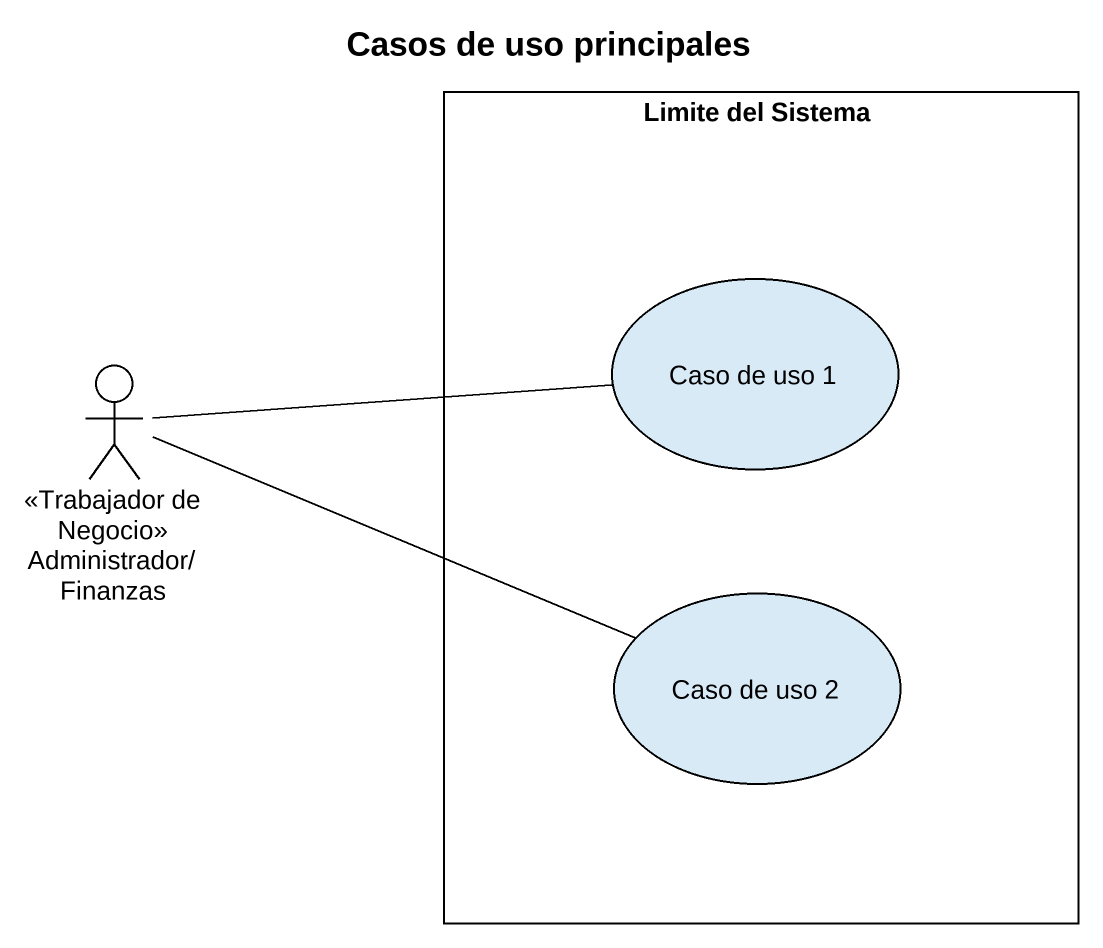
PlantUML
@startuml
title Casos de uso principales
rectangle "Limite del Sistema" as Limite_del_Sistema {
  usecase "Caso de uso 1" as Caso_de_uso_1
  usecase "Caso de uso 2" as Caso_de_uso_2
}
actor "<<Trabajador de Negocio>> Administrador/ Finanzas" as Trabajador_de_Negocio
Trabajador_de_Negocio -right- Caso_de_uso_1
Trabajador_de_Negocio -right- Caso_de_uso_2
@enduml
